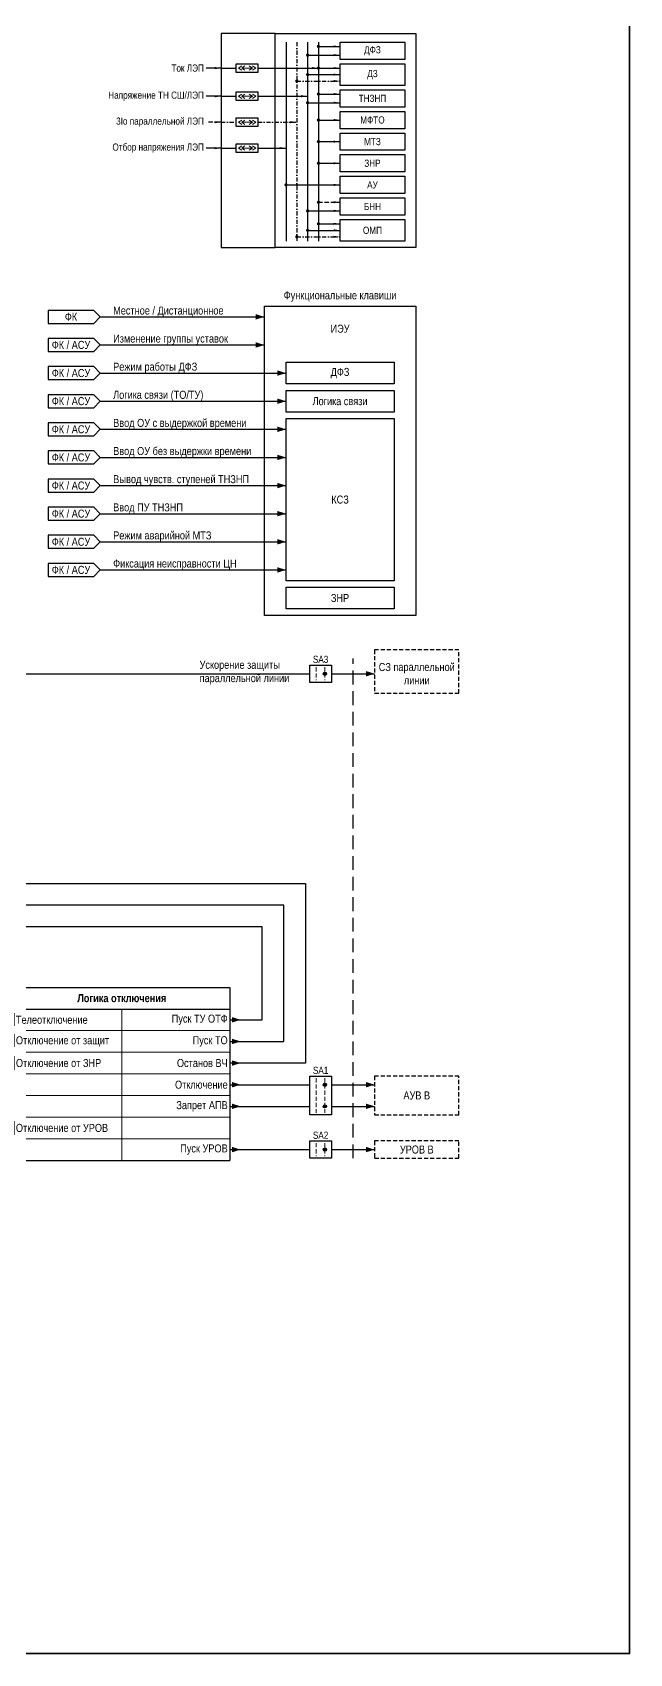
# Model space of a CAD drawing. Header units: millimetres. Extents: x -14593 to 14732, y -17400 to 5232.
# Drawn here: x 2509 to 2785, y -1128 to -378 of the extents above; entities that cross this region are included whole.
import ezdxf
from ezdxf.enums import TextEntityAlignment as Align

# ---------------------------------------------------------------- set-up
doc = ezdxf.new("R2010")
doc.units = ezdxf.units.MM
doc.linetypes.add('штриховая2', pattern=[9.525, 6.35, -3.175])
doc.linetypes.add('штрихпунктирная2', pattern=[12.7, 6.35, -3.175, 0, -3.175])
for name, color, linetype, lineweight in [('Основная', 7, 'Continuous', 30), ('Отключение_включение', 1, 'Continuous', 30), ('Тонкая', 7, 'Continuous', 18), ('Цепи внешние', 84, 'Continuous', 30), ('Цепи внутренние', 5, 'Continuous', 30), ('Цепи ТН', 200, 'Continuous', 30), ('Цепи ТТ', 23, 'Continuous', 30), ('Цепи ТТ  других присоединений', 23, 'штрихпунктирная2', 30), ('Цепь - ФК и АСУ', 132, 'Continuous', 30), ('Штриховая', 7, 'штриховая2', 20)]:
    doc.layers.add(name, color=color, linetype=linetype, lineweight=lineweight)
doc.layers.add('Рамка', color=8, linetype='Continuous', lineweight=35, plot=False)
doc.styles.add('Narrow', font='ARIALN.TTF')
doc.styles.add('Табл дан', font='ARIALN.TTF')
doc.styles.add('Табл загол', font='ARIALNB.TTF')

# ---------------------------------------------------------------- blocks, each defined once
blk = doc.blocks.new('*T51')
at = {"layer": 'Основная', "color": 0, "linetype": 'ByBlock', "lineweight": -2, "transparency": 16777216}
for p, q in [((0, 0), (100, 0)), ((0, 0), (0, -10)), ((100, 0), (100, -10))]:
    blk.add_line(p, q, dxfattribs=at)
at = {"layer": 'Основная', "color": 0, "linetype": 'ByBlock', "lineweight": 30, "transparency": 16777216}
for p, q in [((0, -10), (100, -10)), ((0, -10), (0, -80)), ((100, -10), (100, -80)), ((0, -80), (100, -80))]:
    blk.add_line(p, q, dxfattribs=at)
at = {"layer": 'Основная', "color": 0, "linetype": 'ByBlock', "lineweight": 18, "transparency": 16777216}
for p, q in [((50, -10), (50, -80)), ((0, -20), (100, -20)), ((0, -30), (100, -30)), ((0, -40), (100, -40)), ((0, -50), (100, -50)), ((0, -60), (100, -60)), ((0, -70), (100, -70))]:
    blk.add_line(p, q, dxfattribs=at)
at = {"layer": 'Основная', "color": 0, "transparency": 16777216, "char_height": 3.7}
for s, insert, width, attachment_point, style in [('{\\C256;Логика отключения}', (50, -5), 97, 5, 'Табл загол'), ('Телеотключение', (1, -15), 48, 4, 'Табл дан'), ('Пуск ТУ ОТФ', (99, -15), 48, 6, 'Табл дан'), ('{\\C256;Отключение от защит}', (1, -25), 48, 4, 'Табл дан'), ('Пуск ТО', (99, -25), 48, 6, 'Табл дан'), ('Отключение от ЗНР', (1, -35), 48, 4, 'Табл дан'), ('Останов ВЧ', (99, -35), 48, 6, 'Табл дан'), ('Отключение', (99, -45), 48, 6, 'Табл дан'), ('Запрет АПВ', (99, -55), 48, 6, 'Табл дан'), ('Отключение от УРОВ', (1, -65), 48, 4, 'Табл дан'), ('Пуск УРОВ', (99, -75), 48, 6, 'Табл дан')]:
    blk.add_mtext(s, dxfattribs=dict(at, insert=insert, width=width, attachment_point=attachment_point, style=style))
blk = doc.blocks.new('Point')
at = {"layer": 'Основная', "color": 0, "const_width": 1.5}
blk.add_lwpolyline([(-0.75, 0, 1), (0.75, 0, 1)], format="xyb", close=True, dxfattribs=at)

msp = doc.modelspace()

# ---------------------------------------------------------------- hatches: boundary and pattern name
at = {"lineweight": 25, "ltscale": 0.25}
h = msp.add_hatch(color=256, dxfattribs=at)
edge = h.paths.add_edge_path()
edge.add_arc((2644, -675), 0.75, 0, 360)
h = msp.add_hatch(color=256, dxfattribs=at)
edge = h.paths.add_edge_path()
edge.add_arc((2644, -865), 0.75, 0, 360)
h = msp.add_hatch(color=256, dxfattribs=at)
edge = h.paths.add_edge_path()
edge.add_arc((2644, -875), 0.75, 0, 360)
h = msp.add_hatch(color=256, dxfattribs=at)
edge = h.paths.add_edge_path()
edge.add_arc((2644, -895), 0.75, 0, 360)

# ---------------------------------------------------------------- linework, layer by layer
for centre in [(2644, -675), (2644, -865), (2644, -875), (2644, -895)]:
    msp.add_circle(centre, 0.75, dxfattribs=at)
at = {"layer": 'Основная', "ltscale": 0.3}
msp.add_lwpolyline([(2621, -379), (2596, -379), (2596, -478), (2621, -478)], dxfattribs=at)
for points in [[(2621, -379), (2686, -379), (2686, -478), (2621, -478)], [(2626, -531), (2676, -531), (2676, -541), (2626, -541)], [(2626, -544), (2676, -544), (2676, -554), (2626, -554)], [(2626, -557), (2676, -557), (2676, -632), (2626, -632)], [(2626, -635), (2676, -635), (2676, -645), (2626, -645)]]:
    msp.add_lwpolyline(points, close=True, dxfattribs=at)
at = {"layer": 'Основная'}
for points in [[(2651, -383), (2681, -383), (2681, -391), (2651, -391)], [(2603, -393), (2613, -393), (2613, -397), (2603, -397)], [(2651, -393), (2681, -393), (2681, -403), (2651, -403)], [(2603, -406), (2613, -406), (2613, -410), (2603, -410)], [(2651, -405), (2681, -405), (2681, -413), (2651, -413)], [(2603, -418), (2613, -418), (2613, -422), (2603, -422)], [(2651, -415), (2681, -415), (2681, -423), (2651, -423)], [(2651, -425), (2681, -425), (2681, -433), (2651, -433)], [(2603, -430), (2613, -430), (2613, -434), (2603, -434)], [(2651, -435), (2681, -435), (2681, -443), (2651, -443)], [(2651, -445), (2681, -445), (2681, -453), (2651, -453)], [(2651, -455), (2681, -455), (2681, -463), (2651, -463)], [(2651, -465), (2681, -465), (2681, -475), (2651, -475)], [(2616, -505), (2686, -505), (2686, -648), (2616, -648)], [(2637, -671), (2647, -671), (2647, -679), (2637, -679)], [(2637, -861), (2647, -861), (2647, -879), (2637, -879)], [(2637, -891), (2647, -891), (2647, -899), (2637, -899)]]:
    msp.add_lwpolyline(points, close=True, dxfattribs=at)
at = {"layer": 'Отключение_включение', "ltscale": 0.3}
for points in [[(2625, -782), (2475, -782)], [(2625, -845), (2625, -782)], [(2600, -845), (2625, -845)], [(2600, -865), (2637, -865)], [(2647, -865), (2667, -865)]]:
    msp.add_lwpolyline(points, dxfattribs=at)
for points in [[(2605, -845, 0, 2.5, 0), (2601, -845, 0, 0, 0)], [(2605, -865, 0, 2.5, 0), (2601, -865, 0, 0, 0)], [(2667, -865, 0, 2.5, 0), (2663, -865, 0, 0, 0)]]:
    msp.add_lwpolyline(points, format="xyseb", dxfattribs=at)
at = {"layer": 'Рамка', "color": 1}
msp.add_lwpolyline([(2034, 15), (2785, 15), (2785, -1128), (2034, -1128)], close=True, dxfattribs=at)
at = {"layer": 'Тонкая', "ltscale": 0.25}
for p, q in [((2604, -395), (2605.5, -394)), ((2605.5, -396), (2604, -395)), ((2605.5, -395), (2607, -394)), ((2607, -396), (2605.5, -395)), ((2610.5, -395), (2609, -394)), ((2609, -396), (2610.5, -395)), ((2612, -395), (2610.5, -394)), ((2610.5, -396), (2612, -395)), ((2604, -408), (2605.5, -407)), ((2605.5, -409), (2604, -408)), ((2605.5, -408), (2607, -407)), ((2607, -409), (2605.5, -408)), ((2610.5, -408), (2609, -407)), ((2609, -409), (2610.5, -408)), ((2612, -408), (2610.5, -407)), ((2610.5, -409), (2612, -408)), ((2604, -420), (2605.5, -419)), ((2605.5, -420), (2607, -419)), ((2610.5, -420), (2609, -419)), ((2612, -420), (2610.5, -419)), ((2605.5, -421), (2604, -420)), ((2607, -421), (2605.5, -420)), ((2609, -421), (2610.5, -420)), ((2610.5, -421), (2612, -420)), ((2604, -432), (2605.5, -431)), ((2605.5, -433), (2604, -432)), ((2605.5, -432), (2607, -431)), ((2607, -433), (2605.5, -432)), ((2610.5, -432), (2609, -431)), ((2609, -433), (2610.5, -432)), ((2612, -432), (2610.5, -431)), ((2610.5, -433), (2612, -432))]:
    msp.add_line(p, q, dxfattribs=at)
at = {"layer": 'Тонкая'}
for p, q in [((2610.5, -395), (2605.5, -395)), ((2610.5, -408), (2605.5, -408)), ((2610.5, -420), (2605.5, -420)), ((2610.5, -432), (2605.5, -432))]:
    msp.add_line(p, q, dxfattribs=at)
at = {"layer": 'Цепи внешние', "linetype": 'штриховая2', "ltscale": 0.3}
for points in [[(2706, -664), (2667, -664), (2667, -684), (2706, -684)], [(2706, -861), (2667, -861), (2667, -879), (2706, -879)], [(2706, -891), (2667, -891), (2667, -899), (2706, -899)]]:
    msp.add_lwpolyline(points, close=True, dxfattribs=at)
at = {"layer": 'Цепи внешние', "ltscale": 0.3}
for points in [[(2667, -675, 0, 2.5, 0), (2663, -675, 0, 0, 0)], [(2667, -875, 0, 2.5, 0), (2663, -875, 0, 0, 0)], [(2667, -895, 0, 2.5, 0), (2663, -895, 0, 0, 0)]]:
    msp.add_lwpolyline(points, format="xyseb", dxfattribs=at)
at = {"layer": 'Цепи внешние'}
for points in [[(2400, -675), (2637, -675)], [(2647, -675), (2667, -675)]]:
    msp.add_lwpolyline(points, dxfattribs=at)
at = {"layer": 'Цепи внешние', "ltscale": 0.3}
for points in [[(2647, -875), (2667, -875)], [(2647, -895), (2667, -895)]]:
    msp.add_lwpolyline(points, dxfattribs=at)
at = {"layer": 'Цепи внутренние', "linetype": 'штриховая2'}
msp.add_lwpolyline([(2657, -899), (2657, -668)], dxfattribs=at)
at = {"layer": 'Цепи внутренние'}
for points in [[(2485, -772), (2635, -772)], [(2635, -772), (2635, -855)], [(2635, -855), (2600, -855)]]:
    msp.add_lwpolyline(points, dxfattribs=at)
at = {"layer": 'Цепи внутренние', "ltscale": 0.3}
for points in [[(2615, -792), (2465, -792)], [(2615, -835), (2615, -792)], [(2600, -835), (2615, -835)], [(2600, -875), (2637, -875)], [(2600, -895), (2637, -895)]]:
    msp.add_lwpolyline(points, dxfattribs=at)
for points in [[(2605, -835, 0, 2.5, 0), (2601, -835, 0, 0, 0)], [(2605, -855, 0, 2.5, 0), (2601, -855, 0, 0, 0)], [(2605, -875, 0, 2.5, 0), (2601, -875, 0, 0, 0)], [(2605, -895, 0, 2.5, 0), (2601, -895, 0, 0, 0)]]:
    msp.add_lwpolyline(points, format="xyseb", dxfattribs=at)
at = {"layer": 'Цепи ТН', "ltscale": 0.3}
for points in [[(2626, -383), (2626, -475)], [(2636, -383), (2636, -475)], [(2636, -389), (2651, -389)], [(2636, -398), (2651, -398)], [(2596, -408), (2589, -408)], [(2596, -408), (2603, -408)], [(2613, -408), (2636, -408)], [(2636, -411), (2651, -411)], [(2596, -432), (2589, -432)], [(2596, -432), (2603, -432)], [(2613, -432), (2626, -432)], [(2626, -449), (2651, -449)], [(2636, -461), (2651, -461)], [(2636, -470), (2651, -470)]]:
    msp.add_lwpolyline(points, dxfattribs=at)
at = {"layer": 'Цепи ТН'}
for points in [[(2651, -389, 0, 1, 0), (2648, -389, 0, 0, 0)], [(2651, -398, 0, 1, 0), (2648, -398, 0, 0, 0)], [(2596, -408, 0, 1, 0), (2593, -408, 0, 0, 0)], [(2636, -408, 0, 1, 0), (2633, -408, 0, 0, 0)], [(2651, -411, 0, 1, 0), (2648, -411, 0, 0, 0)], [(2596, -432, 0, 1, 0), (2593, -432, 0, 0, 0)], [(2626, -432, 0, 1, 0), (2623, -432, 0, 0, 0)], [(2651, -449, 0, 1, 0), (2648, -449, 0, 0, 0)], [(2651, -461, 0, 1, 0), (2648, -461, 0, 0, 0)], [(2651, -470, 0, 1, 0), (2648, -470, 0, 0, 0)]]:
    msp.add_lwpolyline(points, format="xyseb", dxfattribs=at)
at = {"layer": 'Цепи ТТ', "ltscale": 0.3}
for points in [[(2641, -383), (2641, -475)], [(2641, -385), (2651, -385)], [(2596, -395), (2589, -395)], [(2596, -395), (2603, -395)], [(2613, -395), (2616, -395)], [(2616, -395), (2641, -395)], [(2641, -395), (2651, -395)], [(2641, -407), (2651, -407)], [(2641, -419), (2651, -419)], [(2641, -429), (2651, -429)], [(2641, -439), (2651, -439)], [(2641, -467), (2651, -467)]]:
    msp.add_lwpolyline(points, dxfattribs=at)
at = {"layer": 'Цепи ТТ'}
for points in [[(2651, -385, 0, 1, 0), (2648, -385, 0, 0, 0)], [(2596, -395, 0, 1, 0), (2593, -395, 0, 0, 0)], [(2641, -395, 0, 1, 0), (2638, -395, 0, 0, 0)], [(2651, -395, 0, 1, 0), (2648, -395, 0, 0, 0)], [(2651, -407, 0, 1, 0), (2648, -407, 0, 0, 0)], [(2596, -420, 0, 1, 0), (2593, -420, 0, 0, 0)], [(2651, -419, 0, 1, 0), (2648, -419, 0, 0, 0)], [(2651, -429, 0, 1, 0), (2648, -429, 0, 0, 0)], [(2651, -439, 0, 1, 0), (2648, -439, 0, 0, 0)], [(2651, -457, 0, 1, 0), (2648, -457, 0, 0, 0)], [(2651, -467, 0, 1, 0), (2648, -467, 0, 0, 0)]]:
    msp.add_lwpolyline(points, format="xyseb", dxfattribs=at)
at = {"layer": 'Цепи ТТ', "linetype": 'штриховая2', "ltscale": 0.3}
msp.add_lwpolyline([(2641, -457), (2651, -457)], dxfattribs=at)
at = {"layer": 'Цепи ТТ  других присоединений', "ltscale": 0.3}
for points in [[(2631, -383), (2631, -475)], [(2631, -401), (2651, -401)], [(2596, -420), (2589, -420)], [(2596, -420), (2603, -420)], [(2613, -420), (2631, -420)], [(2631, -473), (2651, -473)]]:
    msp.add_lwpolyline(points, dxfattribs=at)
at = {"layer": 'Цепи ТТ  других присоединений'}
for points in [[(2651, -401, 0, 1, 0), (2648, -401, 0, 0, 0)], [(2631, -420, 0, 1, 0), (2628, -420, 0, 0, 0)], [(2651, -473, 0, 1, 0), (2648, -473, 0, 0, 0)]]:
    msp.add_lwpolyline(points, format="xyseb", dxfattribs=at)
at = {"layer": 'Цепь - ФК и АСУ', "ltscale": 0.3}
for points in [[(2540, -510), (2537, -507), (2516, -507), (2516, -513), (2537, -513), (2540, -510)], [(2540, -523), (2537, -520), (2516, -520), (2516, -526), (2537, -526), (2540, -523)], [(2540, -536), (2537, -533), (2516, -533), (2516, -539), (2537, -539), (2540, -536)], [(2540, -549), (2537, -546), (2516, -546), (2516, -552), (2537, -552), (2540, -549)], [(2540, -562), (2537, -559), (2516, -559), (2516, -565), (2537, -565), (2540, -562)], [(2540, -575), (2537, -572), (2516, -572), (2516, -578), (2537, -578), (2540, -575)], [(2540, -588), (2537, -585), (2516, -585), (2516, -591), (2537, -591), (2540, -588)], [(2540, -601), (2537, -598), (2516, -598), (2516, -604), (2537, -604), (2540, -601)], [(2540, -614), (2537, -611), (2516, -611), (2516, -617), (2537, -617), (2540, -614)], [(2540, -627), (2537, -624), (2516, -624), (2516, -630), (2537, -630), (2540, -627)]]:
    msp.add_lwpolyline(points, dxfattribs=at)
for points in [[(2616, -510, 0, 2.5, 0), (2612, -510, 0, 0, 0)], [(2616, -523, 0, 2.5, 0), (2612, -523, 0, 0, 0)], [(2626, -536, 0, 2.5, 0), (2622, -536, 0, 0, 0)], [(2626, -549, 0, 2.5, 0), (2622, -549, 0, 0, 0)], [(2626, -562, 0, 2.5, 0), (2622, -562, 0, 0, 0)], [(2626, -575, 0, 2.5, 0), (2622, -575, 0, 0, 0)], [(2626, -588, 0, 2.5, 0), (2622, -588, 0, 0, 0)], [(2626, -601, 0, 2.5, 0), (2622, -601, 0, 0, 0)], [(2626, -614, 0, 2.5, 0), (2622, -614, 0, 0, 0)], [(2626, -627, 0, 2.5, 0), (2622, -627, 0, 0, 0)]]:
    msp.add_lwpolyline(points, format="xyseb", dxfattribs=at)
at = {"layer": 'Цепь - ФК и АСУ'}
for points in [[(2540, -510), (2616, -510)], [(2540, -523), (2616, -523)], [(2540, -536), (2626, -536)], [(2540, -549), (2626, -549)], [(2540, -562), (2626, -562)], [(2540, -575), (2626, -575)], [(2540, -588), (2626, -588)], [(2540, -601), (2626, -601)], [(2540, -614), (2626, -614)], [(2540, -627), (2626, -627)]]:
    msp.add_lwpolyline(points, dxfattribs=at)
at = {"layer": 'Штриховая', "ltscale": 0.3}
for p, q in [((2640, -672), (2640, -678)), ((2644, -672), (2644, -678)), ((2640, -862), (2640, -878)), ((2644, -862), (2644, -878)), ((2640, -892), (2640, -898)), ((2644, -892), (2644, -898))]:
    msp.add_line(p, q, dxfattribs=at)

# ---------------------------------------------------------------- block references
msp.add_blockref('*T51', (2500, -820))
at = {"layer": 'Цепи ТН', "xscale": 0.5, "yscale": 0.5, "zscale": 0.5}
for p in [(2636, -389), (2636, -398), (2636, -411), (2626, -449), (2636, -461), (2636, -470)]:
    msp.add_blockref('Point', p, dxfattribs=at)
at = {"layer": 'Цепи ТТ', "xscale": 0.5, "yscale": 0.5, "zscale": 0.5}
for p in [(2641, -385), (2641, -395), (2631, -401), (2641, -407), (2641, -419), (2641, -429), (2641, -439), (2641, -457), (2641, -467), (2631, -473)]:
    msp.add_blockref('Point', p, dxfattribs=at)

# ---------------------------------------------------------------- texts
at = {"layer": 'Основная', "style": 'Narrow'}
for s, p in [('SA3', (2642, -670)), ('SA1', (2642, -860)), ('SA2', (2642, -890))]:
    msp.add_text(s, height=3.3, dxfattribs=at).set_placement(p, align=Align.CENTER)
for s, insert, char_height, width, attachment_point in [('ДФЗ', (2666, -387), 3.3, 30, 5), ('Ток ЛЭП', (2588, -395), 3.3, 71.4983, 6), ('ДЗ', (2666, -398), 3.3, 30, 5), ('Напряжение ТН СШ/ЛЭП', (2588, -408), 3.3, 71.4983, 6), ('ТНЗНП', (2666, -409), 3.3, 30, 5), ('3Io параллельной ЛЭП', (2588, -420), 3.3, 71.4983, 6), ('МФТО', (2666, -419), 3.3, 30, 5), ('Отбор напряжения ЛЭП', (2588, -432), 3.3, 71.4983, 6), ('МТЗ', (2666, -429), 3.3, 30, 5), ('ЗНР', (2666, -439), 3.3, 30, 5), ('АУ', (2666, -449), 3.3, 30, 5), ('БНН', (2666, -459), 3.3, 30, 5), ('ОМП', (2666, -470), 3.3, 30, 5), ('Функциональные клавиши', (2651, -503), 3.7, 94, 8), ('ФК', (2526.5, -510), 3.7, 21, 5), ('Местное / Дистанционное', (2546, -510), 3.7, 99, 7), ('ИЭУ', (2651, -515.5), 3.7, 70, 5), ('ФК / АСУ', (2526.5, -523), 3.7, 21, 5), ('Изменение группы уставок', (2546, -523), 3.7, 99, 7), ('Режим работы ДФЗ', (2546, -536), 3.7, 89, 7), ('ФК / АСУ', (2526.5, -536), 3.7, 21, 5), ('ДФЗ', (2651, -536), 3.7, 50, 5), ('ФК / АСУ', (2526.5, -549), 3.7, 21, 5), ('Логика связи (ТО/ТУ)', (2546, -549), 3.7, 89, 7), ('Логика связи', (2651, -549), 3.7, 50, 5), ('ФК / АСУ', (2526.5, -562), 3.7, 21, 5), ('Ввод ОУ с выдержкой времени', (2546, -562), 3.7, 99, 7), ('ФК / АСУ', (2526.5, -575), 3.7, 21, 5), ('Ввод ОУ без выдержки времени', (2546, -575), 3.7, 99, 7), ('Вывод чувств. ступеней ТНЗНП', (2546, -588), 3.7, 99, 7), ('ФК / АСУ', (2526.5, -588), 3.7, 21, 5), ('ФК / АСУ', (2526.5, -601), 3.7, 21, 5), ('Ввод ПУ ТНЗНП', (2546, -601), 3.7, 99, 7), ('КСЗ', (2651, -594.5), 3.7, 50, 5), ('ФК / АСУ', (2526.5, -614), 3.7, 21, 5), ('Режим аварийной МТЗ', (2546, -614), 3.7, 99, 7), ('ФК / АСУ', (2526.5, -627), 3.7, 21, 5), ('Фиксация неисправности ЦН', (2546, -627), 3.7, 99, 7), ('ЗНР', (2651, -640), 3.7, 50, 5), ('Ускорение защиты параллельной линии', (2586, -680), 3.7, 56, 7), ('СЗ параллельной линии', (2686.5, -675), 3.7, 39, 5), ('АУВ В', (2686.5, -870), 3.7, 39, 5), ('УРОВ В', (2686.5, -895), 3.7, 39, 5)]:
    msp.add_mtext(s, dxfattribs=dict(at, insert=insert, char_height=char_height, width=width, attachment_point=attachment_point))

doc.saveas('drawing.dxf')
